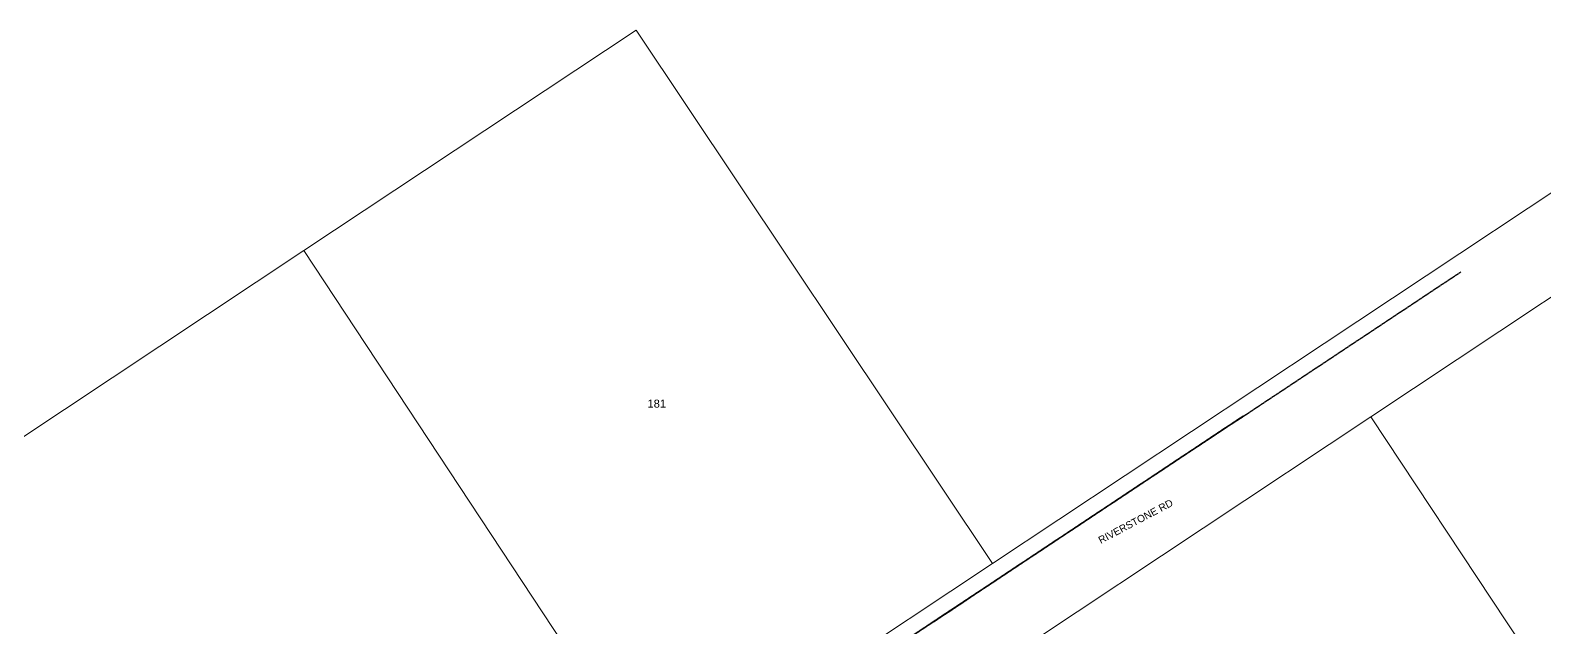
# Model space of a CAD drawing. Header units: metres. Extents: x 302064 to 304096, y 6268242 to 6271990.
# Drawn here: x 303384.7 to 303763.2, y 6271577.8 to 6271727 of the extents above; entities that cross this region are included whole.
import ezdxf

# ---------------------------------------------------------------- set-up
doc = ezdxf.new("R2010")
doc.units = ezdxf.units.M
doc.linetypes.add('Cable Exist OH', pattern=[1, 1, 0])
for name, color, linetype in [('_User_LV_Exist', 7, 'Continuous'), ('Mains_HV_EXT', 1, 'Continuous'), ('Mains_LV_EXT', 5, 'Continuous'), ('Mains_SL_EXT', 3, 'Continuous')]:
    doc.layers.add(name, color=color, linetype=linetype)
doc.layers.add('Cadastre Land Parcels_SP_EXT', color=7, linetype='Continuous', lineweight=5)
doc.layers.add('Cadastre Roads_SP_EXT', color=9, linetype='Continuous', lineweight=5)
doc.styles.get("Standard").update_dxf_attribs({"font": 'arial.ttf'})

msp = doc.modelspace()

# ---------------------------------------------------------------- linework, layer by layer
at = {"layer": '_User_LV_Exist', "linetype": 'Cable Exist OH'}
msp.add_lwpolyline([(303687.843, 6271630.678), (303618.8648, 6271584.9147), (303564.6289, 6271548.9689)], dxfattribs=at)
at = {"layer": 'Cadastre Land Parcels_SP_EXT', "linetype": 'Continuous'}
for points in [[(303625.225, 6271593.873), (303536.119, 6271727.048), (303453.126, 6271672.062), (303541.36, 6271538.262), (303625.225, 6271593.873)], [(303926.969, 6271504.325), (303805.767, 6271687.639), (303719.737, 6271630.549), (303840.806, 6271447.585), (303926.969, 6271504.325)], [(303541.36, 6271538.262), (303453.126, 6271672.062), (303369.104, 6271616.397), (303326.933, 6271588.469), (303415.589, 6271454.93), (303457.766, 6271482.88), (303541.36, 6271538.262)], [(303840.806, 6271447.585), (303719.737, 6271630.549), (303635.897, 6271574.906), (303757.267, 6271392.574), (303840.806, 6271447.585)]]:
    msp.add_lwpolyline(points, close=True, dxfattribs=at)
at = {"layer": 'Cadastre Roads_SP_EXT', "linetype": 'Continuous'}
msp.add_lwpolyline([(303531.4272, 6271505.519), (303553.0422, 6271519.8791), (303567.0587, 6271529.1882), (303622.8915, 6271566.2683), (303635.8967, 6271574.906), (303719.7366, 6271630.549), (303805.767, 6271687.6394), (303798.9161, 6271696.9361), (303792.9189, 6271705.0759), (303708.083, 6271648.8513), (303625.2247, 6271593.8727), (303541.3601, 6271538.2622), (303499.6675, 6271510.6406), (303511.3504, 6271492.181), (303531.4272, 6271505.519)], close=True, dxfattribs=at)
at = {"layer": 'Mains_HV_EXT', "linetype": 'Cable Exist OH'}
msp.add_lwpolyline([(303564.7153, 6271549.0418), (303618.8648, 6271584.9147), (303742.255, 6271666.762)], dxfattribs=at)
at = {"layer": 'Mains_LV_EXT', "linetype": 'Cable Exist OH'}
msp.add_lwpolyline([(303687.843, 6271630.678), (303618.8648, 6271584.9147), (303564.6289, 6271548.9689)], dxfattribs=at)
at = {"layer": 'Mains_SL_EXT', "linetype": 'Cable Exist OH'}
msp.add_lwpolyline([(303687.8725, 6271630.6616), (303564.616, 6271548.9519)], dxfattribs=at)

# ---------------------------------------------------------------- texts
at = {"layer": 'Cadastre Land Parcels_SP_EXT'}
msp.add_text('181', height=2, dxfattribs=at).set_placement((303538.9575, 6271632.8112))
at = {"layer": 'Cadastre Roads_SP_EXT'}
msp.add_text('RIVERSTONE RD', height=1.8, rotation=27.946523, dxfattribs=at).set_placement((303652.2349, 6271598.7588))

doc.saveas('drawing.dxf')
